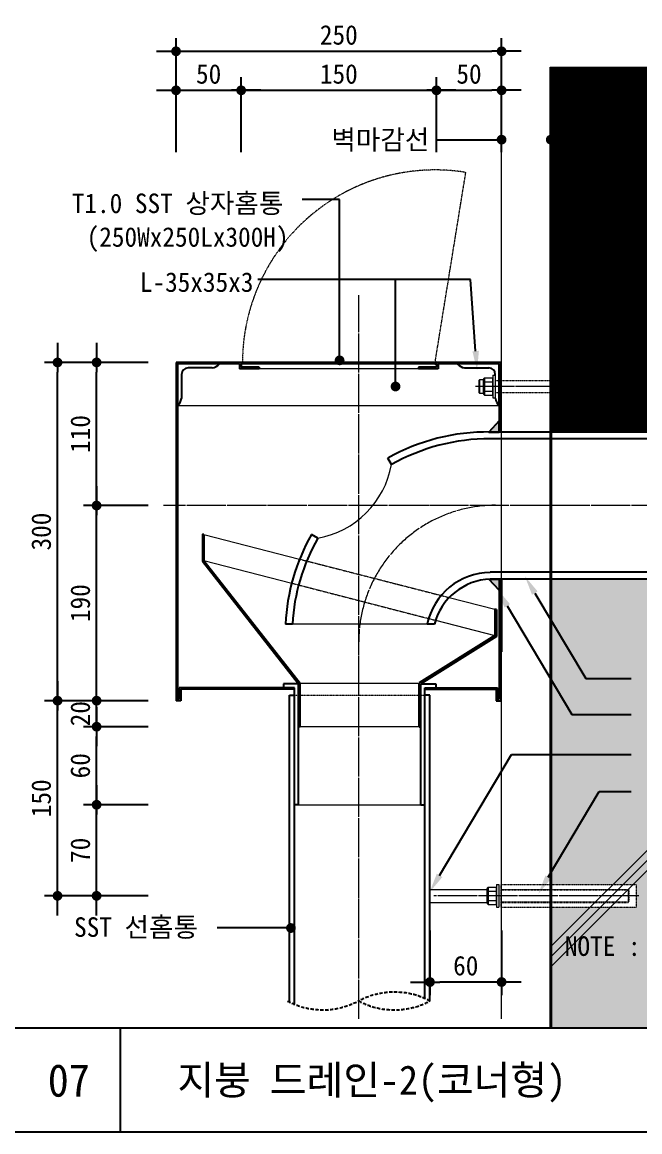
# Model space of a CAD drawing. Header units: millimetres. Extents: x 209 to 75467, y 6568 to 12199.
# Drawn here: x 39329 to 40278, y 8501 to 10206 of the extents above; entities that cross this region are included whole.
import ezdxf
from ezdxf.enums import TextEntityAlignment as Align

# ---------------------------------------------------------------- set-up
doc = ezdxf.new("R2010")
doc.units = ezdxf.units.MM
doc.header["$MEASUREMENT"] = 0
doc.linetypes.add('CEN', pattern=[62, 60, -1, 0, -1])
doc.linetypes.add('HIDDEN', pattern=[0.375, 0.25, -0.125])
doc.layers.get('0').update_dxf_attribs({"linetype": 'CONTINUOUS'})
for name, color, linetype, lineweight in [('A-CNTL', 1, 'CEN', 15), ('A-CONC-LIN1', 2, 'CONTINUOUS', 40), ('A-CUTL', 7, 'CONTINUOUS', 25), ('A-DIMS', 7, 'CONTINUOUS', 25), ('A-ELEV-LIN3', 8, 'CONTINUOUS', 18), ('A-MKXS-LEAD', 7, 'CONTINUOUS', 25), ('A-MKXS-TEXT1', 3, 'CONTINUOUS', 25), ('A-WAXM-PANL', 6, 'CONTINUOUS', 20), ('A-XXXX-HATC', 8, 'CONTINUOUS', 18), ('A-XXXX-STL', 3, 'CONTINUOUS', 25), ('A-XXXX-TABL', 7, 'CONTINUOUS', 25)]:
    doc.layers.add(name, color=color, linetype=linetype, lineweight=lineweight)
doc.layers.add('A-XXXX-SOLD', color=252, linetype='CONTINUOUS')
doc.layers.add('CA-ANNO-TEXT', color=3, linetype='CONTINUOUS')
doc.styles.add('HY울릉도L', font='H2GTRE.TTF')
doc.styles.add('돋움체', font='')
doc.styles.get('돋움체').set_extended_font_data('DotumChe')
doc.dimstyles.new('CDIM', dxfattribs={"dimtxt": 3, "dimasz": 1.5, "dimexe": 2, "dimexo": 1, "dimgap": 1, "dimtad": 1, "dimdec": 0, "dimrnd": 0.5, "dimzin": 0, "dimdsep": 32, "dimlunit": 6, "dimtxsty": 'HY울릉도L', "dimblk1": '_CIDOT', "dimblk2": '_CIDOT', "dimsah": 1, "dimcen": 5.5, "dimclrd": 2, "dimclre": 2, "dimclrt": 7, "dimadec": 0, "dimazin": 0, "dimtfac": 1, "dimtdec": 0, "dimtix": 1, "dimtmove": 2, "dimatfit": 1, "dimldrblk": '_CIDOT', "dimfxl": 1, "dimtolj": 1, "dimtzin": 0, "dimlwd": -1, "dimarcsym": 0})

# ---------------------------------------------------------------- blocks, each defined once
blk = doc.blocks.new('_CIDOT')
at = {"color": 0, "linetype": 'ByBlock'}
blk.add_line((2, 0), (-1, 0), dxfattribs=at)
at = {"color": 0, "linetype": 'ByBlock', "const_width": 0.5}
blk.add_lwpolyline([(-0.25, 0, 1), (0.25, 0, 1)], format="xyb", close=True, dxfattribs=at)
blk = doc.blocks.new('*D91')
at = {"layer": 'A-DIMS', "lineweight": -2, "transparency": 16777216}
for p, q in [((39522.3, 9683.3), (39423.1, 9683.3)), ((39522.3, 9463.3), (39423.1, 9463.3))]:
    blk.add_line(p, q, dxfattribs=at)
at = {"layer": 'A-DIMS', "transparency": 16777216}
blk.add_line((39443.1, 9478.3), (39443.1, 9668.3), dxfattribs=at)
at = {"layer": 'A-DIMS', "transparency": 16777216, "xscale": 15, "yscale": 15, "zscale": 15}
for p, rotation in [((39443.1, 9683.3), 90), ((39443.1, 9463.3), 270)]:
    blk.add_blockref('_CIDOT', p, dxfattribs=dict(at, rotation=rotation))
at = {"layer": 'A-DIMS', "color": 3, "transparency": 16777216, "insert": (39418.1, 9573.3), "char_height": 30, "attachment_point": 5, "rotation": 90, "style": '돋움체'}
blk.add_mtext('\\A1;110', dxfattribs=at)
blk = doc.blocks.new('*D92')
at = {"layer": 'A-DIMS', "lineweight": -2, "transparency": 16777216}
for p, q in [((39522.3, 9463.3), (39423.1, 9463.3)), ((39522.3, 9163.3), (39423.1, 9163.3))]:
    blk.add_line(p, q, dxfattribs=at)
at = {"layer": 'A-DIMS', "transparency": 16777216}
blk.add_line((39443.1, 9178.3), (39443.1, 9448.3), dxfattribs=at)
at = {"layer": 'A-DIMS', "transparency": 16777216, "xscale": 15, "yscale": 15, "zscale": 15}
for p, rotation in [((39443.1, 9463.3), 90), ((39443.1, 9163.3), 270)]:
    blk.add_blockref('_CIDOT', p, dxfattribs=dict(at, rotation=rotation))
at = {"layer": 'A-DIMS', "color": 3, "transparency": 16777216, "insert": (39418.1, 9313.3), "char_height": 30, "attachment_point": 5, "rotation": 90, "style": '돋움체'}
blk.add_mtext('\\A1;190', dxfattribs=at)
blk = doc.blocks.new('*D93')
at = {"layer": 'A-DIMS', "lineweight": -2, "transparency": 16777216}
for p, q in [((39522.3, 9683.3), (39363.1, 9683.3)), ((39522.3, 9163.3), (39363.1, 9163.3))]:
    blk.add_line(p, q, dxfattribs=at)
at = {"layer": 'A-DIMS', "transparency": 16777216}
blk.add_line((39383.1, 9178.3), (39383.1, 9668.3), dxfattribs=at)
at = {"layer": 'A-DIMS', "transparency": 16777216, "xscale": 15, "yscale": 15, "zscale": 15}
for p, rotation in [((39383.1, 9683.3), 90), ((39383.1, 9163.3), 270)]:
    blk.add_blockref('_CIDOT', p, dxfattribs=dict(at, rotation=rotation))
at = {"layer": 'A-DIMS', "color": 3, "transparency": 16777216, "insert": (39358.1, 9423.3), "char_height": 30, "attachment_point": 5, "rotation": 90, "style": '돋움체'}
blk.add_mtext('\\A1;300', dxfattribs=at)
blk = doc.blocks.new('*D94')
at = {"layer": 'A-DIMS', "lineweight": -2, "transparency": 16777216}
for p, q in [((39522.3, 9163.3), (39363.1, 9163.3)), ((39522.3, 8863.3), (39363.1, 8863.3))]:
    blk.add_line(p, q, dxfattribs=at)
at = {"layer": 'A-DIMS', "transparency": 16777216}
blk.add_line((39383.1, 8878.3), (39383.1, 9148.3), dxfattribs=at)
at = {"layer": 'A-DIMS', "transparency": 16777216, "xscale": 15, "yscale": 15, "zscale": 15}
for p, rotation in [((39383.1, 9163.3), 90), ((39383.1, 8863.3), 270)]:
    blk.add_blockref('_CIDOT', p, dxfattribs=dict(at, rotation=rotation))
at = {"layer": 'A-DIMS', "color": 3, "transparency": 16777216, "insert": (39358.1, 9013.3), "char_height": 30, "attachment_point": 5, "rotation": 90, "style": '돋움체'}
blk.add_mtext('\\A1;150', dxfattribs=at)
blk = doc.blocks.new('*D95')
at = {"layer": 'A-DIMS', "transparency": 16777216}
for p, q in [((39443.1, 9178.3), (39443.1, 9193.3)), ((39443.1, 9123.3), (39443.1, 9163.3)), ((39443.1, 9108.3), (39443.1, 9093.3))]:
    blk.add_line(p, q, dxfattribs=at)
at = {"layer": 'A-DIMS', "lineweight": -2, "transparency": 16777216}
for p, q in [((39522.3, 9163.3), (39423.1, 9163.3)), ((39522.3, 9123.3), (39423.1, 9123.3))]:
    blk.add_line(p, q, dxfattribs=at)
at = {"layer": 'A-DIMS', "transparency": 16777216, "xscale": 15, "yscale": 15, "zscale": 15}
for p, rotation in [((39443.1, 9163.3), 270), ((39443.1, 9123.3), 90)]:
    blk.add_blockref('_CIDOT', p, dxfattribs=dict(at, rotation=rotation))
at = {"layer": 'A-DIMS', "color": 3, "transparency": 16777216, "insert": (39418.1, 9143.3), "char_height": 30, "attachment_point": 5, "rotation": 90, "style": '돋움체'}
blk.add_mtext('\\A1;20', dxfattribs=at)
blk = doc.blocks.new('*D96')
at = {"layer": 'A-DIMS', "lineweight": -2, "transparency": 16777216}
for p, q in [((39522.3, 9123.3), (39423.1, 9123.3)), ((39522.3, 9003.3), (39423.1, 9003.3))]:
    blk.add_line(p, q, dxfattribs=at)
at = {"layer": 'A-DIMS', "transparency": 16777216}
blk.add_line((39443.1, 9018.3), (39443.1, 9108.3), dxfattribs=at)
at = {"layer": 'A-DIMS', "transparency": 16777216, "xscale": 15, "yscale": 15, "zscale": 15}
for p, rotation in [((39443.1, 9123.3), 90), ((39443.1, 9003.3), 270)]:
    blk.add_blockref('_CIDOT', p, dxfattribs=dict(at, rotation=rotation))
at = {"layer": 'A-DIMS', "color": 3, "transparency": 16777216, "insert": (39418.1, 9063.3), "char_height": 30, "attachment_point": 5, "rotation": 90, "style": '돋움체'}
blk.add_mtext('\\A1;60', dxfattribs=at)
blk = doc.blocks.new('*D97')
at = {"layer": 'A-DIMS', "lineweight": -2, "transparency": 16777216}
for p, q in [((39665.2, 10006.5), (39665.2, 10121.6)), ((39965.2, 10006.5), (39965.2, 10121.6))]:
    blk.add_line(p, q, dxfattribs=at)
at = {"layer": 'A-DIMS', "transparency": 16777216}
blk.add_line((39680.2, 10101.6), (39950.2, 10101.6), dxfattribs=at)
at = {"layer": 'A-DIMS', "transparency": 16777216, "xscale": 15, "yscale": 15, "zscale": 15, "rotation": 180}
blk.add_blockref('_CIDOT', (39665.2, 10101.6), dxfattribs=at)
at = {"layer": 'A-DIMS', "transparency": 16777216, "xscale": 15, "yscale": 15, "zscale": 15}
blk.add_blockref('_CIDOT', (39965.2, 10101.6), dxfattribs=at)
at = {"layer": 'A-DIMS', "color": 3, "transparency": 16777216, "insert": (39815.2, 10126.6), "char_height": 30, "attachment_point": 5, "style": '돋움체'}
blk.add_mtext('\\A1;150', dxfattribs=at)
blk = doc.blocks.new('*D98')
at = {"layer": 'A-DIMS', "lineweight": -2, "transparency": 16777216}
for p, q in [((39565.2, 10006.5), (39565.2, 10121.6)), ((39665.2, 10006.5), (39665.2, 10121.6))]:
    blk.add_line(p, q, dxfattribs=at)
at = {"layer": 'A-DIMS', "transparency": 16777216}
blk.add_line((39580.2, 10101.6), (39650.2, 10101.6), dxfattribs=at)
at = {"layer": 'A-DIMS', "transparency": 16777216, "xscale": 15, "yscale": 15, "zscale": 15, "rotation": 180}
blk.add_blockref('_CIDOT', (39565.2, 10101.6), dxfattribs=at)
at = {"layer": 'A-DIMS', "transparency": 16777216, "xscale": 15, "yscale": 15, "zscale": 15}
blk.add_blockref('_CIDOT', (39665.2, 10101.6), dxfattribs=at)
at = {"layer": 'A-DIMS', "color": 3, "transparency": 16777216, "insert": (39615.2, 10126.6), "char_height": 30, "attachment_point": 5, "style": '돋움체'}
blk.add_mtext('\\A1;50', dxfattribs=at)
blk = doc.blocks.new('*D99')
at = {"layer": 'A-DIMS', "lineweight": -2, "transparency": 16777216}
for p, q in [((39965.2, 10006.5), (39965.2, 10121.6)), ((40065.2, 10006.5), (40065.2, 10121.6))]:
    blk.add_line(p, q, dxfattribs=at)
at = {"layer": 'A-DIMS', "transparency": 16777216}
blk.add_line((39980.2, 10101.6), (40050.2, 10101.6), dxfattribs=at)
at = {"layer": 'A-DIMS', "transparency": 16777216, "xscale": 15, "yscale": 15, "zscale": 15, "rotation": 180}
blk.add_blockref('_CIDOT', (39965.2, 10101.6), dxfattribs=at)
at = {"layer": 'A-DIMS', "transparency": 16777216, "xscale": 15, "yscale": 15, "zscale": 15}
blk.add_blockref('_CIDOT', (40065.2, 10101.6), dxfattribs=at)
at = {"layer": 'A-DIMS', "color": 3, "transparency": 16777216, "insert": (40015.2, 10126.6), "char_height": 30, "attachment_point": 5, "style": '돋움체'}
blk.add_mtext('\\A1;50', dxfattribs=at)
blk = doc.blocks.new('*D100')
at = {"layer": 'A-DIMS', "lineweight": -2, "transparency": 16777216}
for p, q in [((39522.3, 9003.3), (39423.1, 9003.3)), ((39522.3, 8863.3), (39423.1, 8863.3))]:
    blk.add_line(p, q, dxfattribs=at)
at = {"layer": 'A-DIMS', "transparency": 16777216}
blk.add_line((39443.1, 8878.3), (39443.1, 8988.3), dxfattribs=at)
at = {"layer": 'A-DIMS', "transparency": 16777216, "xscale": 15, "yscale": 15, "zscale": 15}
for p, rotation in [((39443.1, 9003.3), 90), ((39443.1, 8863.3), 270)]:
    blk.add_blockref('_CIDOT', p, dxfattribs=dict(at, rotation=rotation))
at = {"layer": 'A-DIMS', "color": 3, "transparency": 16777216, "insert": (39418.1, 8933.3), "char_height": 30, "attachment_point": 5, "rotation": 90, "style": '돋움체'}
blk.add_mtext('\\A1;70', dxfattribs=at)
blk = doc.blocks.new('*D101')
at = {"layer": 'A-DIMS', "lineweight": -2, "transparency": 16777216}
for p, q in [((39955.2, 8810), (39955.2, 8710.8)), ((40065.2, 8810), (40065.2, 8710.8))]:
    blk.add_line(p, q, dxfattribs=at)
at = {"layer": 'A-DIMS', "transparency": 16777216}
blk.add_line((40050.2, 8730.8), (39970.2, 8730.8), dxfattribs=at)
at = {"layer": 'A-DIMS', "transparency": 16777216, "xscale": 15, "yscale": 15, "zscale": 15, "rotation": 180}
blk.add_blockref('_CIDOT', (39955.2, 8730.8), dxfattribs=at)
at = {"layer": 'A-DIMS', "transparency": 16777216, "xscale": 15, "yscale": 15, "zscale": 15}
blk.add_blockref('_CIDOT', (40065.2, 8730.8), dxfattribs=at)
at = {"layer": 'A-DIMS', "color": 3, "transparency": 16777216, "insert": (40010.2, 8755.8), "char_height": 30, "attachment_point": 5, "style": '돋움체'}
blk.add_mtext('\\A1;60', dxfattribs=at)
blk = doc.blocks.new('*D102')
at = {"layer": 'A-DIMS', "lineweight": -2, "transparency": 16777216}
for p, q in [((39565.2, 10006.5), (39565.2, 10181.6)), ((40065.2, 10006.5), (40065.2, 10181.6))]:
    blk.add_line(p, q, dxfattribs=at)
at = {"layer": 'A-DIMS', "transparency": 16777216}
blk.add_line((39580.2, 10161.6), (40050.2, 10161.6), dxfattribs=at)
at = {"layer": 'A-DIMS', "transparency": 16777216, "xscale": 15, "yscale": 15, "zscale": 15, "rotation": 180}
blk.add_blockref('_CIDOT', (39565.2, 10161.6), dxfattribs=at)
at = {"layer": 'A-DIMS', "transparency": 16777216, "xscale": 15, "yscale": 15, "zscale": 15}
blk.add_blockref('_CIDOT', (40065.2, 10161.6), dxfattribs=at)
at = {"layer": 'A-DIMS', "color": 3, "transparency": 16777216, "insert": (39815.2, 10186.6), "char_height": 30, "attachment_point": 5, "style": '돋움체'}
blk.add_mtext('\\A1;250', dxfattribs=at)

msp = doc.modelspace()

# ---------------------------------------------------------------- hatches: boundary and pattern name
at = {"layer": 'A-XXXX-HATC'}
h = msp.add_hatch(color=252, dxfattribs=at)
h.paths.add_polyline_path([(40061.6, 9593.4), (40045.8, 9576.3), (40061.6, 9576.3)])
h.paths.add_polyline_path([(40061.6, 9333.2), (40045.8, 9350.2), (40061.6, 9350.3)])
at = {"layer": 'A-XXXX-SOLD'}
h = msp.add_hatch(dxfattribs=at)
h.set_pattern_fill('ANSI31', color=256)
edge = h.paths.add_edge_path()
edge.add_line((40525.6, 9637), (40525.6, 9771.3))
edge.add_line((40525.6, 9637), (40514.9, 9637))
edge.add_arc((40514.9, 9612), 25, 90, 228.4413)
edge.add_line((40498.3, 9593.3), (40476.6, 9593.3))
edge.add_arc((40477.6, 9611.3), 18.1, 210, 266.769)
edge.add_line((40419.9, 9602.3), (40461.9, 9602.3))
edge.add_line((40419.9, 9602.3), (40417.6, 9576.3))
edge.add_line((40417.6, 9576.3), (40420, 9576.3))
edge.add_line((40417.7, 9572.3), (40420, 9576.3))
edge.add_line((40415.4, 9576.3), (40417.7, 9572.3))
edge.add_line((40413.1, 9572.3), (40415.4, 9576.3))
edge.add_line((40413.1, 9572.3), (40410.8, 9576.3))
edge.add_line((40140.8, 9576.3), (40410.8, 9576.3))
edge.add_line((40140.8, 9576.3), (40140.8, 10137.1))
edge.add_line((40140.8, 10137.1), (40537.6, 10137.1))
edge.add_line((40537.6, 9771.3), (40537.6, 10137.1))
h = msp.add_hatch(color=256, dxfattribs=at)
h.dxf.hatch_style = 1
h.paths.add_polyline_path([(41156.5, 9391.3), (40917.6, 9391.3), (40917.6, 9377.3), (40901.6, 9377.3), (40880.8, 9365.3), (40782.9, 9365.3), (40782.9, 9354.6, -0.824913), (40734.7, 9345.3), (40502.9, 9345.3, 0.244044), (40493.1, 9340.2, -0.29094), (40482.3, 9333.3), (40476.6, 9333.3, 0.252895), (40461.9, 9324.3), (40419.9, 9324.3), (40417.6, 9350.3), (40420, 9350.3), (40420, 9350.3), (40417.7, 9354.3), (40415.4, 9350.3), (40413.1, 9354.3), (40410.8, 9350.3), (40140.8, 9350.3), (40140.8, 8880.9), (40272.1, 8880.9), (40272.1, 8845.7), (40140.8, 8845.7), (40140.8, 8660.6), (41156.5, 8660.6)])

# ---------------------------------------------------------------- linework, layer by layer
at = {"layer": 'A-CNTL'}
for p, q in [((39845.8, 8674.2), (39845.8, 9786.8)), ((40271.6, 9646.3), (40024.5, 9646.3)), ((40511.1, 9463.3), (39546.1, 9463.3)), ((40275.9, 8863.3), (39961.2, 8863.3))]:
    msp.add_line(p, q, dxfattribs=at)
msp.add_arc((40055.8, 9253.7), 210, 90, 180, dxfattribs=at)
at = {"layer": 'A-CONC-LIN1'}
msp.add_line((40140.8, 8660.6), (40140.8, 10137.1), dxfattribs=at)
at = {"layer": 'A-CUTL', "linetype": 'HIDDEN', "ltscale": 20}
for centre, start, end in [((39790.9, 8804.4), 242.078, 298.1822), ((39900.5, 8599), 61.9478, 118.0522), ((39900.5, 8804.3), 241.9478, 298.0522)]:
    msp.add_arc(centre, 116.3, start, end, dxfattribs=at)
at = {"layer": 'A-ELEV-LIN3', "linetype": 'HIDDEN', "ltscale": 0.5}
for p, q in [((39963.1, 9683.3), (40010.3, 9975.5)), ((40055.6, 9655.3), (40252.7, 9655.3)), ((40055.6, 9637.3), (40252.7, 9637.3)), ((39755, 9380.9), (39984.9, 9321.9)), ((39742.9, 9344), (39963.7, 9286.9)), ((39747.2, 9171.7), (39947.2, 9171.7)), ((40064, 8880.9), (40064, 8845.7)), ((40064, 8880.9), (40272.1, 8880.9)), ((40065.2, 8873.3), (40259.5, 8873.3)), ((40065.2, 8872.3), (40260.5, 8872.3)), ((40259.5, 8873.3), (40260.5, 8872.3)), ((40259.5, 8873.3), (40259.5, 8853.3)), ((40260.5, 8872.3), (40260.5, 8854.3)), ((40272.1, 8880.9), (40272.1, 8845.7)), ((40065.2, 8854.3), (40260.5, 8854.3)), ((40065.2, 8853.3), (40259.5, 8853.3)), ((40260.5, 8854.3), (40259.5, 8853.3)), ((40064, 8845.7), (40272.1, 8845.7))]:
    msp.add_line(p, q, dxfattribs=at)
at = {"layer": 'A-ELEV-LIN3'}
for p, q in [((39937.6, 9673.4), (39692.8, 9673.4)), ((40031.1, 9656.3), (40030.1, 9655.3)), ((40030.1, 9655.3), (40030.1, 9637.3)), ((40031.1, 9656.3), (40031.1, 9636.3)), ((40037.1, 9656.3), (40031.1, 9656.3)), ((40037.1, 9656.6), (40037.1, 9636.1)), ((40039.1, 9659.5), (40039.1, 9633.2)), ((40039.1, 9659.5), (40051.1, 9659.5)), ((40051.1, 9659.5), (40051.1, 9633.2)), ((40051.7, 9663.9), (40055.5, 9663.9)), ((40051.7, 9663.9), (40051.7, 9628.7)), ((40055.5, 9663.9), (40055.5, 9628.7)), ((40055.6, 9664.9), (40055.6, 9627.7)), ((40039.1, 9653.5), (40051.1, 9653.5)), ((40039.1, 9639.2), (40051.1, 9639.2)), ((40030.1, 9637.3), (40031.1, 9636.3)), ((40031.1, 9636.3), (40037.1, 9636.3)), ((40039.1, 9633.2), (40051.1, 9633.2)), ((40051.7, 9628.7), (40055.5, 9628.7)), ((39567.6, 9616.9), (40061.6, 9616.9)), ((39608, 9418.7), (39755, 9380.9)), ((39608, 9378.8), (39742.9, 9344)), ((39984.9, 9321.9), (40054.8, 9303.9)), ((39950.8, 9281), (39743.8, 9281)), ((39963.7, 9286.9), (40054.8, 9263.3)), ((39755.6, 9190.1), (39938, 9190.1)), ((39938.8, 9123.3), (39755.6, 9123.3)), ((39753.2, 9003.3), (39941.2, 9003.3)), ((39955.2, 8873.3), (40042.7, 8873.3)), ((40042.7, 8873.6), (40042.7, 8853)), ((40044.7, 8876.4), (40044.7, 8850.2)), ((40044.7, 8876.4), (40056.7, 8876.4)), ((40044.7, 8870.4), (40056.7, 8870.4)), ((40056.7, 8876.4), (40056.7, 8850.2)), ((40057.3, 8880.9), (40057.3, 8845.7)), ((40057.3, 8880.9), (40061.1, 8880.9)), ((40061.1, 8880.9), (40061.1, 8845.7)), ((39955.2, 8853.3), (40042.7, 8853.3)), ((40044.7, 8856.2), (40056.7, 8856.2)), ((40044.7, 8850.2), (40056.7, 8850.2)), ((40057.3, 8845.7), (40061.1, 8845.7))]:
    msp.add_line(p, q, dxfattribs=at)
at = {"layer": 'A-ELEV-LIN3', "linetype": 'HIDDEN', "ltscale": 0.5}
msp.add_arc((39963.1, 9683.3), 295.9, 80.8274, 180, dxfattribs=at)
at = {"layer": 'A-ELEV-LIN3'}
for centre, radius, start, end in [((40040.3, 9656.5), 3.25, 112.536, 247.464), ((40050.8, 9646.3), 13.7, 148.6878, 211.3122), ((40040.3, 9636.2), 3.25, 112.5522, 247.4478), ((39758.1, 9551.1), 140.2, 280.2176, 349.7825), ((40045.9, 8873.4), 3.25, 112.536, 247.464), ((40056.4, 8863.3), 13.7, 148.6878, 211.3122), ((40045.9, 8853.2), 3.25, 112.5522, 247.4478)]:
    msp.add_arc(centre, radius, start, end, dxfattribs=at)
at = {"layer": 'A-MKXS-LEAD'}
for p, q in [((39963.7, 10025.7), (40065.2, 10025.7)), ((40224, 10025.7), (40140.8, 10025.7)), ((39816.4, 9933.7), (39759.1, 9933.7)), ((39816.4, 9686.5), (39816.4, 9933.7)), ((40017.4, 9811), (39690.9, 9811)), ((39902.4, 9646.3), (39902.4, 9811)), ((40025.4, 9700.8), (40017.4, 9811)), ((40116.3, 9328.8), (40194.4, 9197.3)), ((40073.9, 9309.2), (40173, 9142.2)), ((40194.4, 9197.3), (40264.4, 9197.3)), ((40173, 9142.2), (40264.4, 9142.2)), ((39970, 8894.7), (40080.4, 9080.7)), ((40080.4, 9080.7), (40264.4, 9080.7)), ((40136.9, 8892), (40215, 9023.5)), ((40215, 9023.5), (40264.4, 9023.5)), ((39741.6, 8813.9), (39628.3, 8813.9))]:
    msp.add_line(p, q, dxfattribs=at)
at = {"layer": 'A-MKXS-LEAD', "const_width": 7.5}
for points in [[(40065.2, 10022, -1), (40065.2, 10029.5, -1)], [(40140.8, 10022, -1), (40140.8, 10029.5, -1)], [(39812.7, 9686.5, 1), (39820.2, 9686.5, 1)], [(39898.6, 9646.3, 1), (39906.1, 9646.3, 1)], [(39741.6, 8810.1, 1), (39741.6, 8817.6, 1)]]:
    msp.add_lwpolyline(points, format="xyb", close=True, dxfattribs=at)
at = {"layer": 'A-MKXS-LEAD'}
for points in [[(40061.6, 9593.4), (40045.8, 9576.3), (40061.6, 9576.3), (40061.6, 9593.4)], [(40061.6, 9333.2), (40045.8, 9350.2), (40061.6, 9350.3), (40061.6, 9333.2)]]:
    msp.add_lwpolyline(points, dxfattribs=at)
for points in [[(40030.4, 9701.2), (40027.6, 9670.9), (40020.4, 9700.4)], [(40112, 9326.2), (40101, 9354.6), (40120.6, 9331.3)], [(40069.6, 9306.6), (40058.6, 9335), (40078.2, 9311.7)], [(39965.7, 8897.3), (39954.7, 8869), (39974.3, 8892.2)], [(40132.6, 8894.6), (40121.6, 8866.2), (40141.2, 8889.5)]]:
    msp.add_solid(points, dxfattribs=at)
at = {"layer": 'A-WAXM-PANL'}
for p, q in [((40065.2, 9576.3), (40065.2, 10137.1)), ((40065.2, 8674.2), (40065.2, 9350.3))]:
    msp.add_line(p, q, dxfattribs=at)
at = {"layer": 'A-WAXM-PANL', "linetype": 'HIDDEN'}
msp.add_line((40065.2, 9350.3), (40065.2, 9576.3), dxfattribs=at)
at = {"layer": 'A-XXXX-HATC'}
for p, q in [((40140.8, 9671.9), (40537.6, 10068.7)), ((40140.8, 9656.4), (40537.6, 10053.2)), ((40140.8, 9640.8), (40537.6, 10037.6)), ((40140.8, 8785.3), (40700.7, 9345.3)), ((40140.8, 8769.8), (40716.3, 9345.3)), ((40140.8, 8754.3), (40731.8, 9345.3))]:
    msp.add_line(p, q, dxfattribs=at)
at = {"layer": 'A-XXXX-STL'}
for p, q in [((39565.2, 9683.3), (39565.2, 9163.3)), ((39695.2, 9683.3), (39565.2, 9683.3)), ((39567.6, 9680.9), (39567.6, 9165.7)), ((39662.8, 9680.9), (39567.6, 9680.9)), ((39620.8, 9674.9), (39583.6, 9674.9)), ((39662.8, 9680.9), (39662.8, 9673.4)), ((39692.8, 9673.4), (39662.8, 9673.4)), ((39665.2, 9683.3), (39665.2, 9675.8)), ((39963.1, 9680.9), (39665.2, 9680.9)), ((39692.8, 9675.8), (39665.2, 9675.8)), ((39963.1, 9683.3), (39667.2, 9683.3)), ((39667.2, 9683.3), (39667.2, 9680.9)), ((39692.8, 9675.8), (39692.8, 9673.4)), ((39937.6, 9675.8), (39937.6, 9673.4)), ((39965.2, 9675.8), (39937.6, 9675.8)), ((39967.6, 9673.4), (39937.6, 9673.4)), ((39963.1, 9683.3), (39963.1, 9680.9)), ((40064, 9683.3), (39965.2, 9683.3)), ((39965.2, 9683.3), (39965.2, 9675.8)), ((40061.6, 9680.9), (39967.6, 9680.9)), ((39967.6, 9680.9), (39967.6, 9673.4)), ((40008.3, 9674.9), (40045.6, 9674.9)), ((40061.6, 9616.9), (40061.6, 9680.9)), ((40064, 9576.3), (40064, 9683.3)), ((39573.6, 9664.9), (39573.6, 9627.7)), ((40061.6, 9616.9), (40061.6, 9576.3)), ((40410.8, 9576.3), (40047.8, 9576.3)), ((40477.5, 9565.9), (40047.8, 9565.9)), ((39896.1, 9526.2), (39890.5, 9536)), ((39605.6, 9419.3), (39605.6, 9378)), ((39608, 9418.7), (39605.6, 9419.3)), ((39608, 9418.7), (39608, 9378.8)), ((39783, 9413.1), (39773.2, 9418.7)), ((39605.6, 9378), (39753.2, 9189.3)), ((39608, 9378.8), (39755.6, 9190.1)), ((40410.8, 9350.3), (40047.8, 9350.3)), ((40477.5, 9360.7), (40047.9, 9360.7)), ((40061.6, 9350.3), (40061.6, 9165.7)), ((40064, 9350.3), (40064, 9163.3)), ((40065.2, 9350.3), (40065.2, 9238.2)), ((40054.8, 9303.9), (40054.8, 9263.3)), ((40057.2, 9303.3), (40054.8, 9303.9)), ((40057.2, 9303.3), (40057.2, 9262)), ((39743.8, 9281), (39733.2, 9281)), ((39962, 9281), (39950.8, 9281)), ((40054.8, 9263.3), (39938.8, 9190.6)), ((40057.2, 9262), (39941.2, 9189.3)), ((39747.2, 9183.3), (39570.1, 9183.3)), ((39570.1, 9183.3), (39570.1, 9165.7)), ((39747.2, 9180.9), (39572.5, 9180.9)), ((39572.5, 9180.9), (39572.5, 9163.3)), ((39753.2, 9189.3), (39730.2, 9189.3)), ((39730.2, 9189.3), (39730.2, 9183.3)), ((39747.2, 9003.3), (39747.2, 9183.3)), ((39753.2, 9003.3), (39753.2, 9189.3)), ((39755.6, 9123.3), (39755.6, 9190.1)), ((39938.8, 9123.3), (39938.8, 9190.6)), ((39941.2, 9003.3), (39941.2, 9189.3)), ((39941.2, 9189.3), (39964.3, 9189.3)), ((39947.2, 9183.3), (40059.1, 9183.3)), ((39947.2, 9003.3), (39947.2, 9183.3)), ((39947.2, 9180.9), (40056.7, 9180.9)), ((39964.3, 9189.3), (39964.3, 9183.3)), ((40056.7, 9180.9), (40056.7, 9163.3)), ((40059.1, 9183.3), (40059.1, 9165.7)), ((39572.5, 9163.3), (39565.2, 9163.3)), ((39570.1, 9165.7), (39567.6, 9165.7)), ((39739.2, 8701.6), (39739.2, 9171.7)), ((39739.2, 9171.7), (39747.2, 9171.7)), ((39747.2, 8697.8), (39747.2, 9171.7)), ((39947.2, 8705.5), (39947.2, 9171.7)), ((39955.2, 9171.7), (39947.2, 9171.7)), ((39955.2, 8701.6), (39955.2, 9171.7)), ((40056.7, 9163.3), (40064, 9163.3)), ((40059.1, 9165.7), (40061.6, 9165.7)), ((39755.6, 9123.3), (39753.2, 9123.3)), ((39938.8, 9123.3), (39941.2, 9123.3)), ((39753.2, 9003.3), (39747.2, 9003.3)), ((39941.2, 9003.3), (39947.2, 9003.3))]:
    msp.add_line(p, q, dxfattribs=at)
for centre, radius, start, end in [((39583.6, 9664.9), 10, 90, 180), ((39618.2, 9692.1), 17.4, 278.5327, 319.8437), ((39964.1, 9682.1), 1.48, 45.1006, 131.9741), ((39964.1, 9682.1), 1.48, 228.0259, 314.8994), ((40010.9, 9692.1), 17.4, 220.1563, 261.4673), ((40045.6, 9664.9), 10, 0, 90), ((39552.1, 9632.6), 22, 314.6924, 347.3637), ((40077.1, 9632.6), 22, 192.6363, 225.3076), ((40043.6, 9265.6), 310.8, 89.2193, 119.5071), ((40046, 9263.2), 302.7, 89.6522, 119.6735), ((40043.6, 9265.6), 310.8, 150.4831, 177.1592), ((40046, 9263.2), 302.7, 150.3201, 176.6319), ((40049.2, 9260), 100.6, 90.7377, 167.9855), ((40051.8, 9257.5), 92.9, 92.4377, 165.3431)]:
    msp.add_arc(centre, radius, start, end, dxfattribs=at)
at = {"layer": 'A-XXXX-TABL'}
for p, q in [((33809, 8660.6), (41156.5, 8660.6)), ((39479.2, 8660.6), (39479.2, 8500.6)), ((33809, 8500.6), (41156.5, 8500.6))]:
    msp.add_line(p, q, dxfattribs=at)

# ---------------------------------------------------------------- texts
at = {"layer": 'A-MKXS-TEXT1', "style": '돋움체'}
for s, p in [('벽마감선', (39954.3, 10010.7)), ('L-35x35x3   ', (39742.2, 9791.8))]:
    msp.add_text(s, height=30, dxfattribs=at).set_placement(p, align=Align.RIGHT)
for s, height, p in [('벽체선', 30, (40244, 10010.7)), ('T1.0 SST 상자홈통', 30, (39405, 9912.9)), ('(250Wx250Lx300H)', 30, (39427.8, 9861.2)), ('SST 선홈통', 30, (39408.5, 8800.3)), ('NOTE : 1. 바닥물매는 드레인쪽으로 경사지도록구배', 30, (40162.4, 8771)), ('지붕 드레인-2(코너형)', 45, (39567.2, 8557.7))]:
    msp.add_text(s, height=height, dxfattribs=at).set_placement(p)
at = {"layer": 'CA-ANNO-TEXT', "style": '돋움체'}
msp.add_text('07', height=50, dxfattribs=at).set_placement((39368.1, 8554.6))

# ---------------------------------------------------------------- dimensions: what is measured, and where the dimension line sits
at = {"layer": 'A-DIMS'}
for base, p1, p2, text, picture, middle in [((40065.2, 10161.6), (39565.2, 9996.5), (40065.2, 9996.5), '250', '*D102', (39815.2, 10186.6)), ((39665.2, 10101.6), (39565.2, 9996.5), (39665.2, 9996.5), '50', '*D98', (39615.2, 10126.6)), ((39965.2, 10101.6), (39665.2, 9996.5), (39965.2, 9996.5), '150', '*D97', (39815.2, 10126.6)), ((40065.2, 10101.6), (39965.2, 9996.5), (40065.2, 9996.5), '50', '*D99', (40015.2, 10126.6))]:
    dim = msp.add_linear_dim(base=base, p1=p1, p2=p2, text=text, dimstyle='CDIM', override={"dimscale": 10, "dimtxsty": '돋움체', "dimclrd": 256, "dimclre": 256, "dimclrt": 3}, dxfattribs=at)
    dim.commit()
    dim.dimension.update_dxf_attribs({"geometry": picture, "text_midpoint": middle})
for base, p1, p2, angle, text, picture, middle in [((39383.1, 9683.3), (39532.3, 9163.3), (39532.3, 9683.3), 90, '300', '*D93', (39358.1, 9423.3)), ((39443.1, 9683.3), (39532.3, 9463.3), (39532.3, 9683.3), 90, '110', '*D91', (39418.1, 9573.3)), ((39443.1, 9463.3), (39532.3, 9163.3), (39532.3, 9463.3), 90, '190', '*D92', (39418.1, 9313.3)), ((39383.1, 9163.3), (39532.3, 8863.3), (39532.3, 9163.3), 90, '150', '*D94', (39358.1, 9013.3)), ((39443.1, 9163.3), (39532.3, 9123.3), (39532.3, 9163.3), 90, '20', '*D95', (39418.1, 9143.3)), ((39443.1, 9123.3), (39532.3, 9003.3), (39532.3, 9123.3), 90, '60', '*D96', (39418.1, 9063.3)), ((39443.1, 9003.3), (39532.3, 8863.3), (39532.3, 9003.3), 90, '70', '*D100', (39418.1, 8933.3)), ((39955.2, 8730.8), (40065.2, 8820), (39955.2, 8820), 180, '60', '*D101', (40010.2, 8755.8))]:
    dim = msp.add_linear_dim(base=base, p1=p1, p2=p2, angle=angle, text=text, dimstyle='CDIM', override={"dimscale": 10, "dimtxsty": '돋움체', "dimclrd": 256, "dimclre": 256, "dimclrt": 3}, dxfattribs=at)
    dim.commit()
    dim.dimension.update_dxf_attribs({"geometry": picture, "text_midpoint": middle})

doc.saveas('drawing.dxf')
